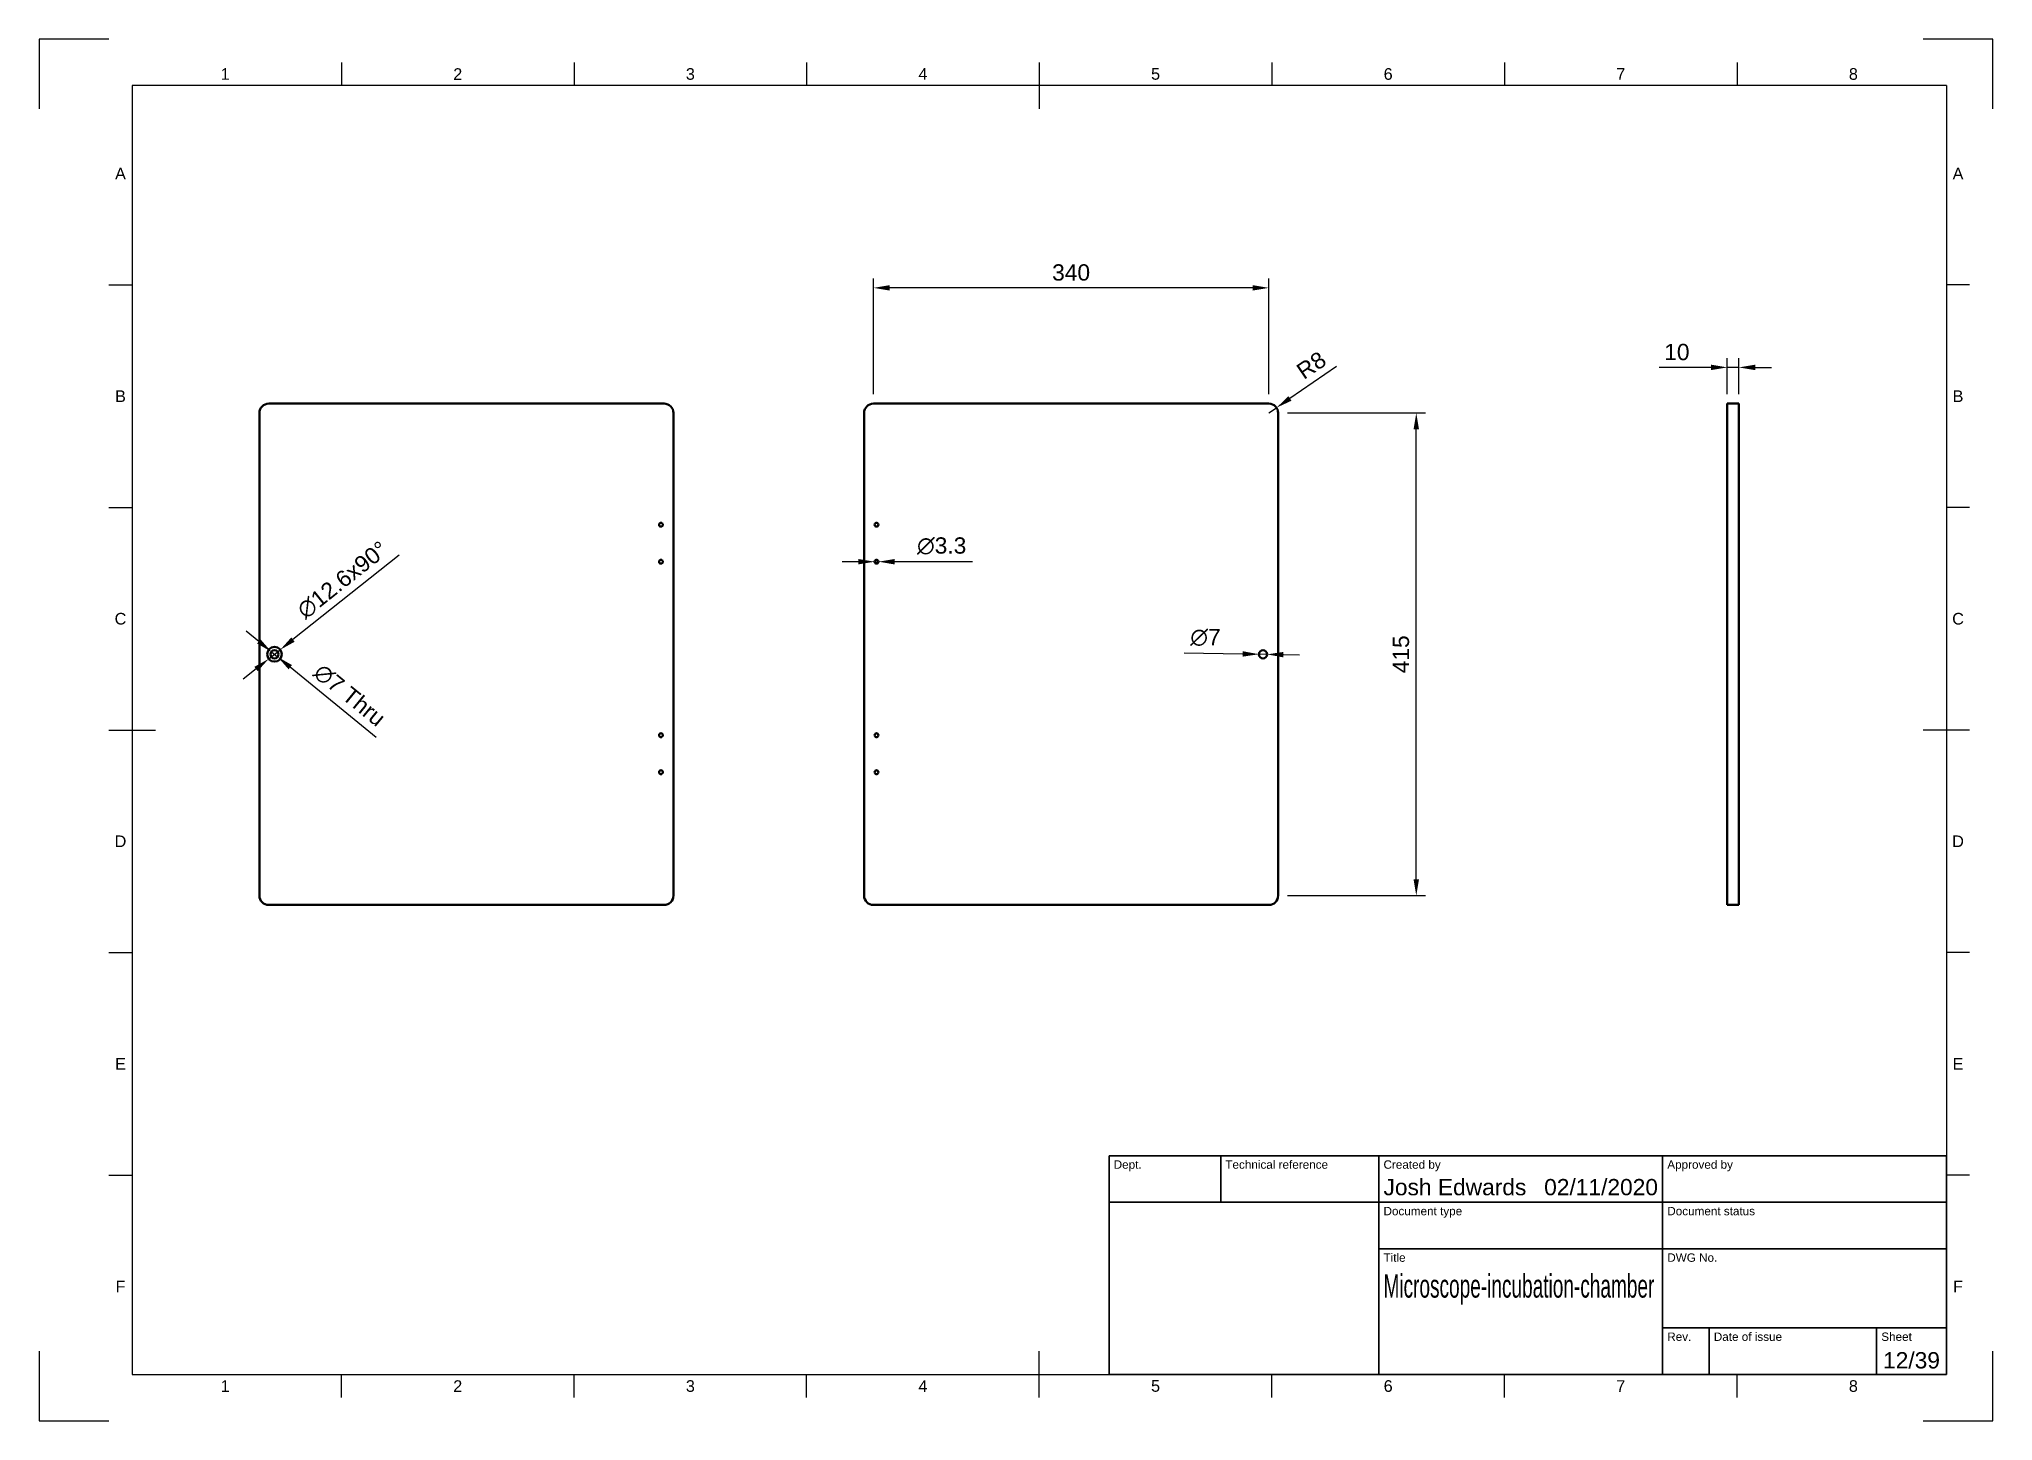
# Model space of a CAD drawing. Header units: millimetres. Extents: x 0 to 420, y 0 to 297.
import ezdxf
from ezdxf.enums import TextEntityAlignment as Align

# ---------------------------------------------------------------- set-up
doc = ezdxf.new("R2010")
doc.units = ezdxf.units.MM
doc.header["$LTSCALE"] = 0.75
for name, color, linetype, lineweight in [('Border', 7, 'Continuous', 25), ('Dimensions', 7, 'Continuous', 25), ('TitleBlock', 7, 'Continuous', 35), ('Visible', 7, 'Continuous', 50)]:
    doc.layers.add(name, color=color, linetype=linetype, lineweight=lineweight)
doc.styles.add('FusionTitle', font='')
doc.styles.get("Standard").update_dxf_attribs({"font": 'arial.ttf'})
doc.styles.get('FusionTitle').set_extended_font_data('Arial Unicode MS')
doc.dimstyles.new('ISO-25', dxfattribs={"dimtxt": 3.5, "dimasz": 3.5, "dimexe": 2, "dimexo": 2, "dimgap": 1.5, "dimtad": 1, "dimzin": 12, "dimdsep": 46, "dimtxsty": 'Standard', "dimcen": 0, "dimclrd": 256, "dimclre": 256, "dimclrt": 256, "dimazin": 3, "dimtp": 0.1, "dimtm": 0.1, "dimtfac": 0.714, "dimtmove": 0, "dimatfit": 3, "dimfxl": 1, "dimtzin": 12, "dimarcsym": 0})

# ---------------------------------------------------------------- blocks, each defined once
blk = doc.blocks.new('ISO_A3_SHEET')
at = {"layer": 'Border'}
for p, q in [((15, 297), (0, 297)), ((0, 297), (0, 282)), ((420, 297), (405, 297)), ((420, 282), (420, 297)), ((65, 292), (65, 287)), ((115, 292), (115, 287)), ((165, 292), (165, 287)), ((215, 292), (215, 282)), ((265, 292), (265, 287)), ((315, 292), (315, 287)), ((365, 292), (365, 287)), ((410, 287), (20, 287)), ((20, 287), (20, 10)), ((410, 287), (410, 10)), ((15, 244.16666), (20, 244.16666)), ((415, 244.16666), (410, 244.16666)), ((15, 196.33333), (20, 196.33333)), ((415, 196.33333), (410, 196.33333)), ((15, 148.5), (25, 148.5)), ((415, 148.5), (405, 148.5)), ((15, 100.66667), (20, 100.66667)), ((415, 100.66667), (410, 100.66667)), ((15, 52.83334), (20, 52.83334)), ((415, 52.83334), (410, 52.83334)), ((0, 15), (0, 0)), ((215, 5), (215, 15)), ((420, 0), (420, 15)), ((20, 10), (410, 10)), ((65, 5), (65, 10)), ((115, 5), (115, 10)), ((165, 5), (165, 10)), ((265, 5), (265, 10)), ((315, 5), (315, 10)), ((365, 5), (365, 10)), ((0, 0), (15, 0)), ((405, 0), (420, 0))]:
    blk.add_line(p, q, dxfattribs=at)
at = {"layer": 'Border', "style": 'FusionTitle'}
for s, p in [('1', (40, 289.5)), ('2', (90, 289.5)), ('3', (140, 289.5)), ('4', (190, 289.5)), ('5', (240, 289.5)), ('6', (290, 289.5)), ('7', (340, 289.5)), ('8', (390, 289.5)), ('A', (17.5, 268.08333)), ('A', (412.5, 268.08333)), ('B', (17.5, 220.25)), ('B', (412.5, 220.25)), ('C', (17.5, 172.41667)), ('C', (412.5, 172.41667)), ('D', (17.5, 124.58334)), ('D', (412.5, 124.58334)), ('E', (17.5, 76.75001)), ('E', (412.5, 76.75001)), ('F', (17.5, 28.91668)), ('F', (412.5, 28.91668)), ('1', (40, 7.5)), ('2', (90, 7.5)), ('3', (140, 7.5)), ('4', (190, 7.5)), ('5', (240, 7.5)), ('6', (290, 7.5)), ('7', (340, 7.5)), ('8', (390, 7.5))]:
    blk.add_text(s, height=2.5, dxfattribs=at).set_placement(p, align=Align.MIDDLE)
blk = doc.blocks.new('ISO_TITLEBLOCK')
at = {"layer": 'TitleBlock'}
for p, q in [((0, 47), (-180, 47)), ((-180, 47), (-180, 0)), ((-156, 37), (-156, 47)), ((-122, 0), (-122, 47)), ((-61, 0), (-61, 47)), ((0, 0), (0, 47)), ((-180, 37), (0, 37)), ((-122, 27), (0, 27)), ((-61, 10), (0, 10)), ((-51, 0), (-51, 10)), ((-15, 0), (-15, 10)), ((-180, 0), (0, 0))]:
    blk.add_line(p, q, dxfattribs=at)
at = {"layer": 'TitleBlock', "style": 'FusionTitle'}
for s, p in [('Dept.', (-179, 46)), ('Technical reference', (-155, 46)), ('Created by', (-121, 46)), ('Approved by', (-60, 46)), ('Document type', (-121, 36)), ('Document status', (-60, 36)), ('Title', (-121, 26)), ('DWG No.', (-60, 26)), ('Rev.', (-60, 9)), ('Date of issue', (-50, 9)), ('Sheet', (-14, 9))]:
    blk.add_text(s, height=1.8, dxfattribs=at).set_placement(p, align=Align.TOP_LEFT)
for tag, p, height in [('DEPT', (-179, 38.5), 3.5), ('TECHNICAL_REFERENCE', (-155, 38.5), 3.5), ('CREATED_BY', (-121, 38.5), 3.5), ('APPROVED_BY', (-60, 38.5), 3.5), ('DOCUMENT_TYPE', (-121, 28.5), 3.5), ('DOCUMENT_STATUS', (-60, 28.5), 3.5), ('TITLE_1', (-121, 16.5), 5), ('TITLE_2', (-121, 9), 5), ('TITLE_3', (-121, 1.5), 5), ('DATE_OF_ISSUE', (-50, 1.5), 3.5)]:
    blk.add_attdef(tag, p, '', height=height, dxfattribs=at)
for tag, p in [('CREATED_DATE', (-62, 38.5)), ('APPROVED_DATE', (-1, 38.5))]:
    blk.add_attdef(tag, text='', height=3.5, dxfattribs=at).set_placement(p, align=Align.RIGHT)
for tag, height, p in [('DRAWING_NUMBER', 5, (-30.5, 16.6)), ('REV', 3.5, (-56, 3.1)), ('SHEET', 3.5, (-7.5, 3.1))]:
    blk.add_attdef(tag, text='', height=height, dxfattribs=at).set_placement(p, align=Align.MIDDLE)
blk = doc.blocks.new('*D14')
at = {"layer": 'Defpoints', "color": 0, "transparency": 16777216}
for p in [(362.898141, 226.432622), (362.898141, 218.646836), (365.398141, 218.646836)]:
    blk.add_point(p, dxfattribs=at)
at = {"layer": 'Dimensions', "lineweight": -2, "transparency": 16777216}
for p, q in [((362.898141, 220.646836), (362.898141, 228.432622)), ((365.398141, 220.646836), (365.398141, 228.432622)), ((359.398141, 226.432622), (348.225904, 226.432622)), ((365.398141, 226.432622), (362.898141, 226.432622)), ((368.898141, 226.432622), (372.398141, 226.432622))]:
    blk.add_line(p, q, dxfattribs=at)
at = {"layer": 'Dimensions', "transparency": 16777216}
for points in [[(359.398141, 227.015955), (359.398141, 225.849288), (362.898141, 226.432622)], [(368.898141, 227.015955), (368.898141, 225.849288), (365.398141, 226.432622)]]:
    blk.add_solid(points, dxfattribs=at)
at = {"layer": 'Dimensions', "transparency": 16777216, "insert": (352.062023, 229.719627), "char_height": 3.5, "attachment_point": 5}
blk.add_mtext('10', dxfattribs=at)
blk = doc.blocks.new('*D15')
at = {"layer": 'Defpoints', "color": 0, "transparency": 16777216}
for p in [(264.348202, 216.646836), (265.99905, 217.775863)]:
    blk.add_point(p, dxfattribs=at)
at = {"layer": 'Dimensions', "lineweight": -2, "transparency": 16777216}
for p, q in [((278.917832, 226.611118), (268.888033, 219.751661)), ((264.348202, 216.646836), (265.99905, 217.775863))]:
    blk.add_line(p, q, dxfattribs=at)
at = {"layer": 'Dimensions', "transparency": 16777216}
blk.add_solid([(268.558733, 220.233158), (269.217332, 219.270164), (265.99905, 217.775863)], dxfattribs=at)
at = {"layer": 'Dimensions', "transparency": 16777216, "insert": (273.491864, 226.882461), "char_height": 3.5, "attachment_point": 5, "rotation": 34.36853303}
blk.add_mtext('R8', dxfattribs=at)
blk = doc.blocks.new('*D16')
at = {"layer": 'Defpoints', "color": 0, "transparency": 16777216}
for p in [(266.348202, 216.646836), (296.046687, 216.646836), (266.348202, 112.896836)]:
    blk.add_point(p, dxfattribs=at)
at = {"layer": 'Dimensions', "lineweight": -2, "transparency": 16777216}
for p, q in [((268.348202, 216.646836), (298.046687, 216.646836)), ((296.046687, 116.396836), (296.046687, 213.146836)), ((268.348202, 112.896836), (298.046687, 112.896836))]:
    blk.add_line(p, q, dxfattribs=at)
at = {"layer": 'Dimensions', "transparency": 16777216}
for points in [[(295.463354, 213.146836), (296.63002, 213.146836), (296.046687, 216.646836)], [(295.463354, 116.396836), (296.63002, 116.396836), (296.046687, 112.896836)]]:
    blk.add_solid(points, dxfattribs=at)
at = {"layer": 'Dimensions', "transparency": 16777216, "insert": (292.759682, 164.771836), "char_height": 3.5, "attachment_point": 5, "rotation": 90}
blk.add_mtext('415', dxfattribs=at)
blk = doc.blocks.new('*D17')
at = {"layer": 'Defpoints', "color": 0, "transparency": 16777216}
for p in [(179.348202, 243.530848), (179.348202, 218.646836), (264.348202, 218.646836)]:
    blk.add_point(p, dxfattribs=at)
at = {"layer": 'Dimensions', "lineweight": -2, "transparency": 16777216}
for p, q in [((179.348202, 220.646836), (179.348202, 245.530848)), ((264.348202, 220.646836), (264.348202, 245.530848)), ((260.848202, 243.530848), (182.848202, 243.530848))]:
    blk.add_line(p, q, dxfattribs=at)
at = {"layer": 'Dimensions', "transparency": 16777216}
for points in [[(182.848202, 244.114182), (182.848202, 242.947515), (179.348202, 243.530848)], [(260.848202, 244.114182), (260.848202, 242.947515), (264.348202, 243.530848)]]:
    blk.add_solid(points, dxfattribs=at)
at = {"layer": 'Dimensions', "transparency": 16777216, "insert": (221.848202, 246.819047), "char_height": 3.5, "attachment_point": 5}
blk.add_mtext('340', dxfattribs=at)
blk = doc.blocks.new('*D18')
at = {"layer": 'Defpoints', "color": 0, "transparency": 16777216}
for p in [(179.610702, 184.672213), (180.435702, 184.671459)]:
    blk.add_point(p, dxfattribs=at)
at = {"layer": 'Dimensions', "lineweight": -2, "transparency": 16777216}
for p, q in [((176.110704, 184.675409), (172.610705, 184.678605)), ((179.610702, 184.672213), (180.435702, 184.671459)), ((200.615775, 184.653031), (183.935701, 184.668263))]:
    blk.add_line(p, q, dxfattribs=at)
at = {"layer": 'Dimensions', "transparency": 16777216}
for points in [[(176.111237, 185.258742), (176.110171, 184.092075), (179.610702, 184.672213)], [(183.936233, 185.251596), (183.935168, 184.08493), (180.435702, 184.671459)]]:
    blk.add_solid(points, dxfattribs=at)
at = {"layer": 'Dimensions', "transparency": 16777216, "insert": (194.028828, 188.043939), "char_height": 3.5, "attachment_point": 5, "rotation": 359.94768897}
blk.add_mtext('∅3.3', dxfattribs=at)
blk = doc.blocks.new('*D19')
at = {"layer": 'Defpoints', "color": 0, "transparency": 16777216}
for p in [(262.223335, 164.787086), (263.973069, 164.756585)]:
    blk.add_point(p, dxfattribs=at)
at = {"layer": 'Dimensions', "lineweight": -2, "transparency": 16777216}
for p, q in [((246.123462, 165.067737), (258.723867, 164.848089)), ((263.973069, 164.756585), (262.223335, 164.787086)), ((267.472538, 164.695583), (270.972006, 164.634581))]:
    blk.add_line(p, q, dxfattribs=at)
at = {"layer": 'Dimensions', "transparency": 16777216}
for points in [[(258.734034, 165.431333), (258.7137, 164.264844), (262.223335, 164.787086)], [(267.482705, 165.278828), (267.462371, 164.112338), (263.973069, 164.756585)]]:
    blk.add_solid(points, dxfattribs=at)
at = {"layer": 'Dimensions', "transparency": 16777216, "insert": (250.732926, 168.372791), "char_height": 3.5, "attachment_point": 5, "rotation": 359.00134119}
blk.add_mtext('∅7', dxfattribs=at)
blk = doc.blocks.new('*D20')
at = {"layer": 'Defpoints', "color": 0, "transparency": 16777216}
for p in [(51.839217, 165.751939), (49.373434, 163.791732)]:
    blk.add_point(p, dxfattribs=at)
at = {"layer": 'Dimensions', "lineweight": -2, "transparency": 16777216}
for p, q in [((77.385831, 186.060558), (54.578977, 167.929947)), ((49.373434, 163.791732), (51.839217, 165.751939)), ((46.633674, 161.613724), (43.893915, 159.435716))]:
    blk.add_line(p, q, dxfattribs=at)
at = {"layer": 'Dimensions', "transparency": 16777216}
for points in [[(54.215975, 168.386574), (54.941978, 167.473321), (51.839217, 165.751939)], [(46.270673, 162.070351), (46.996676, 161.157098), (49.373434, 163.791732)]]:
    blk.add_solid(points, dxfattribs=at)
at = {"layer": 'Dimensions', "transparency": 16777216, "insert": (65.245907, 180.73391), "char_height": 3.5, "attachment_point": 5, "rotation": 38.48342303}
blk.add_mtext('∅12.6x90%%D', dxfattribs=at)
blk = doc.blocks.new('*D21')
at = {"layer": 'Defpoints', "color": 0, "transparency": 16777216}
for p in [(49.92898, 165.325757), (51.283671, 164.217915)]:
    blk.add_point(p, dxfattribs=at)
at = {"layer": 'Dimensions', "lineweight": -2, "transparency": 16777216}
for p, q in [((47.2196, 167.541442), (44.51022, 169.757126)), ((49.92898, 165.325757), (51.283671, 164.217915)), ((72.482948, 146.88151), (53.993051, 162.00223))]:
    blk.add_line(p, q, dxfattribs=at)
at = {"layer": 'Dimensions', "transparency": 16777216}
for points in [[(47.588881, 167.993005), (46.850319, 167.089878), (49.92898, 165.325757)], [(54.362332, 162.453793), (53.62377, 161.550667), (51.283671, 164.217915)]]:
    blk.add_solid(points, dxfattribs=at)
at = {"layer": 'Dimensions', "transparency": 16777216, "insert": (66.735504, 155.954301), "char_height": 3.5, "attachment_point": 5, "rotation": 320.72429155}
blk.add_mtext('∅7 Thru', dxfattribs=at)

msp = doc.modelspace()

# ---------------------------------------------------------------- linework, layer by layer
at = {"layer": 'Visible', "extrusion": (0, 1, 0)}
for p, q in [((134.356326, 218.646836, 1.25), (49.356326, 218.646836, 1.25)), ((264.348202, 218.646836, 1.25), (179.348202, 218.646836, 1.25)), ((365.398141, 218.646836, 42.5), (362.898141, 218.646836, 42.5)), ((47.356326, 216.646836, 1.25), (47.356326, 112.896836, 1.25)), ((136.356326, 112.896836, 1.25), (136.356326, 216.646836, 1.25)), ((177.348202, 216.646836, 1.25), (177.348202, 112.896836, 1.25)), ((266.348202, 112.896836, 1.25), (266.348202, 216.646836, 1.25)), ((362.898141, 112.896836, 44.5), (362.898141, 216.646836, 44.5)), ((365.398141, 216.646836, 44.5), (365.398141, 112.896836, 44.5)), ((49.356326, 110.896836, 1.25), (134.356326, 110.896836, 1.25)), ((179.348202, 110.896836, 1.25), (264.348202, 110.896836, 1.25)), ((365.398141, 110.896836, 42.5), (362.898141, 110.896836, 42.5))]:
    msp.add_line(p, q, dxfattribs=at)
at = {"layer": 'Visible', "extrusion": (-5.933e-13, 0, -1)}
for centre, radius in [((-133.681326, 192.621836, -1.25), 0.4125), ((-133.681326, 184.671836, -1.25), 0.4125), ((-50.606326, 164.771836, -1.25), 1.575), ((-133.681326, 147.371836, -1.25), 0.4125), ((-133.681326, 139.421836, -1.25), 0.4125)]:
    msp.add_circle(centre, radius, dxfattribs=at)
at = {"layer": 'Visible', "extrusion": (2e-16, 0, -1)}
for centre, radius in [((-180.023202, 192.621836, -1.25), 0.4125), ((-180.023202, 184.671836, -1.25), 0.4125), ((-263.098202, 164.771836, -1.25), 0.875), ((-180.023202, 147.371836, -1.25), 0.4125), ((-180.023202, 139.421836, -1.25), 0.4125)]:
    msp.add_circle(centre, radius, dxfattribs=at)
at = {"layer": 'Visible'}
msp.add_circle((50.606326, 164.771836, 0.55), 0.875, dxfattribs=at)
at = {"layer": 'Visible', "extrusion": (-5.933e-13, 0, -1)}
for centre, start, end in [((-49.356326, 216.646836, -1.25), 0, 90), ((-134.356326, 216.646836, -1.25), 90, 180)]:
    msp.add_arc(centre, 2, start, end, dxfattribs=at)
at = {"layer": 'Visible', "extrusion": (2e-16, 0, -1)}
for centre, start, end in [((-179.348202, 216.646836, -1.25), 0, 90), ((-264.348202, 216.646836, -1.25), 90, 180)]:
    msp.add_arc(centre, 2, start, end, dxfattribs=at)
at = {"layer": 'Visible', "extrusion": (1, 0, 0)}
for centre, start, end in [((216.646836, 42.5, 362.898141), 0, 90), ((112.896836, 42.5, 365.398141), 90, 180)]:
    msp.add_arc(centre, 2, start, end, dxfattribs=at)
at = {"layer": 'Visible', "extrusion": (-1, 0, 0)}
for centre, start, end in [((-216.646836, 42.5, -365.398141), 90, 180), ((-112.896836, 42.5, -362.898141), 0, 90)]:
    msp.add_arc(centre, 2, start, end, dxfattribs=at)
at = {"layer": 'Visible'}
for centre, start, end in [((49.356326, 112.896836, 1.25), 180, 270), ((134.356326, 112.896836, 1.25), 270, 0), ((179.348202, 112.896836, 1.25), 180, 270), ((264.348202, 112.896836, 1.25), 270, 0)]:
    msp.add_arc(centre, 2, start, end, dxfattribs=at)

# ---------------------------------------------------------------- block references
at = {"layer": 'Border'}
msp.add_blockref('ISO_A3_SHEET', (0, 0), dxfattribs=at)
at = {"layer": 'TitleBlock'}
ref = msp.add_blockref('ISO_TITLEBLOCK', (410, 10), dxfattribs=at)
ref.add_attrib('CREATED_DATE', '02/11/2020', dxfattribs={"height": 3.5, "style": 'FusionTitle'}).set_placement((348, 48.5), align=Align.RIGHT)
ref.add_attrib('SHEET', '12/39', dxfattribs={"height": 3.5, "style": 'FusionTitle'}).set_placement((402.5, 13.1), align=Align.MIDDLE)
ref.add_attrib('TITLE_1', 'Microscope-incubation-chamber', (289, 26.5), dxfattribs={"height": 5, "style": 'FusionTitle', "width": 0.585891})
ref.add_attrib('CREATED_BY', 'Josh Edwards', (289, 48.5), dxfattribs={"height": 3.5, "style": 'FusionTitle'})

# ---------------------------------------------------------------- dimensions: what is measured, and where the dimension line sits
at = {"layer": 'Dimensions'}
dim = msp.add_linear_dim(base=(179.348202, 243.530848), p1=(264.348202, 218.646836), p2=(179.348202, 218.646836), dimstyle='ISO-25', override={"dimlfac": 4, "dimclrd": 256, "dimclre": 256}, dxfattribs=at)
dim.commit()
dim.dimension.update_dxf_attribs({"geometry": '*D17', "text_midpoint": (221.848202, 246.819047)})
for p1, p2, distance, picture, middle in [((365.398141, 218.646836), (362.898141, 218.646836), -7.785786, '*D14', (352.062023, 229.719627)), ((266.348202, 112.896836), (266.348202, 216.646836), -29.698485, '*D16', (292.759682, 164.771836))]:
    dim = msp.add_aligned_dim(p1=p1, p2=p2, distance=distance, dimstyle='ISO-25', override={"dimlfac": 4, "dimclrd": 256, "dimclre": 256}, dxfattribs=at)
    dim.commit()
    dim.dimension.update_dxf_attribs({"geometry": picture, "text_midpoint": middle})
dim = msp.add_radius_dim(center=(264.348202, 216.646836), mpoint=(265.99905, 217.775863), dimstyle='ISO-25', override={"dimlfac": 4, "dimse1": 1, "dimclrd": 256, "dimclre": 256}, dxfattribs=at)
dim.commit()
dim.dimension.update_dxf_attribs({"geometry": '*D15', "text_midpoint": (275.347424, 224.169288), "dimtype": 164})
dim = msp.add_diameter_dim_2p(p1=(49.373434, 163.791732), p2=(51.839217, 165.751939), text='<>x90%%D', dimstyle='ISO-25', override={"dimlfac": 4, "dimclrd": 256, "dimclre": 256}, dxfattribs=at)
dim.commit()
dim.dimension.update_dxf_attribs({"geometry": '*D20', "text_midpoint": (65.245907, 180.73391)})
dim = msp.add_diameter_dim_2p(p1=(179.610702, 184.672213), p2=(180.435702, 184.671459), dimstyle='ISO-25', override={"dimlfac": 4, "dimclrd": 256, "dimclre": 256}, dxfattribs=at)
dim.commit()
dim.dimension.update_dxf_attribs({"geometry": '*D18', "text_midpoint": (194.025737, 184.659049), "dimtype": 163})
dim = msp.add_diameter_dim_2p(p1=(49.92898, 165.325757), p2=(51.283671, 164.217915), text='<> Thru', dimstyle='ISO-25', override={"dimlfac": 4, "dimclrd": 256, "dimclre": 256}, dxfattribs=at)
dim.commit()
dim.dimension.update_dxf_attribs({"geometry": '*D21', "text_midpoint": (64.592689, 153.334028), "dimtype": 163})
dim = msp.add_diameter_dim_2p(p1=(263.973069, 164.756585), p2=(262.223335, 164.787086), dimstyle='ISO-25', override={"dimlfac": 4, "dimclrd": 256, "dimclre": 256}, dxfattribs=at)
dim.commit()
dim.dimension.update_dxf_attribs({"geometry": '*D19', "text_midpoint": (250.732926, 168.372791)})

doc.saveas('drawing.dxf')
